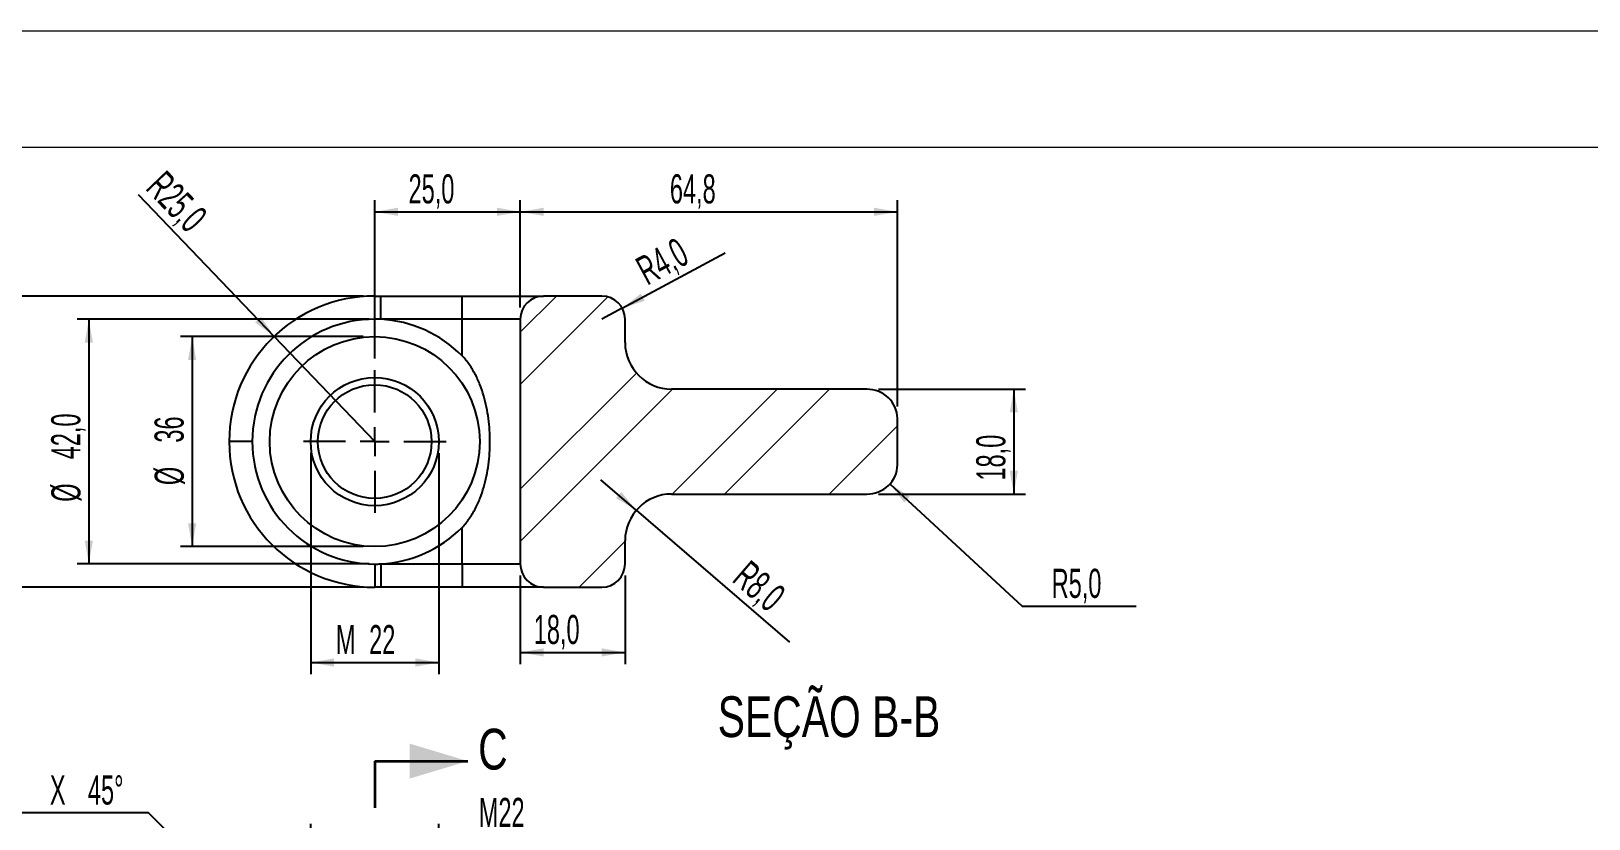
# Model space of a CAD drawing. Header units: millimetres. Extents: x 0 to 840, y 0 to 594.
# Drawn here: x 135 to 402.5, y 458.7 to 594 of the extents above; entities that cross this region are included whole.
import ezdxf

# ---------------------------------------------------------------- set-up
doc = ezdxf.new("R2010")
doc.units = ezdxf.units.MM
doc.header["$LTSCALE"] = 2
doc.linetypes.add('PHANTOM', pattern=[12.7, 6.35, -1.27, 1.27, -1.27, 1.27, -1.27])
doc.layers.add('COTAS', color=7, linetype='Continuous')
doc.styles.add('SLDTEXTSTYLE5', font='TXT', dxfattribs={"width": 0.605})
doc.styles.add('SLDTEXTSTYLE6', font='TXT', dxfattribs={"width": 0.75})
doc.dimstyles.new('SLDDIMSTYLE0', dxfattribs={"dimtxt": 5, "dimasz": 4, "dimexe": 0, "dimexo": 0.0625, "dimgap": 1.25, "dimtad": 1, "dimdec": 1, "dimrnd": 1e-09, "dimzin": 12, "dimdsep": 46, "dimtxsty": 'SLDTEXTSTYLE5', "dimsah": 1, "dimcen": 0.09, "dimadec": 0, "dimazin": 3, "dimtfac": 1, "dimtdec": 3, "dimtofl": 0, "dimtmove": 0, "dimatfit": 3, "dimfxl": 0, "dimfrac": 2, "dimtolj": 1, "dimtzin": 12, "dimarcsym": 0})
doc.dimstyles.new('SLDDIMSTYLE1', dxfattribs={"dimtxt": 5, "dimasz": 4, "dimexe": 0, "dimexo": 0.0625, "dimgap": 1.25, "dimtad": 1, "dimdec": 1, "dimrnd": 1e-09, "dimzin": 12, "dimdsep": 46, "dimtxsty": 'SLDTEXTSTYLE5', "dimsah": 1, "dimcen": 0, "dimadec": 0, "dimazin": 3, "dimtfac": 1, "dimtdec": 3, "dimtofl": 0, "dimtmove": 0, "dimatfit": 3, "dimfxl": 0, "dimfrac": 2, "dimtolj": 1, "dimtzin": 12, "dimarcsym": 0})
doc.dimstyles.new('SLDDIMSTYLE4', dxfattribs={"dimtxt": 5, "dimasz": 4, "dimexe": 0, "dimexo": 0.0625, "dimgap": 1.25, "dimtad": 1, "dimdec": 0, "dimrnd": 1e-09, "dimzin": 12, "dimdsep": 46, "dimtxsty": 'SLDTEXTSTYLE5', "dimsah": 1, "dimcen": 0.09, "dimadec": 0, "dimazin": 3, "dimtfac": 1, "dimtdec": 3, "dimtofl": 0, "dimtmove": 0, "dimatfit": 3, "dimfxl": 0, "dimfrac": 2, "dimtolj": 1, "dimtzin": 12, "dimarcsym": 0})
doc.dimstyles.new('SLDDIMSTYLE5', dxfattribs={"dimtxt": 5, "dimasz": 4, "dimexe": 0, "dimexo": 0.0625, "dimgap": 1.25, "dimtad": 1, "dimdec": 1, "dimrnd": 1e-09, "dimzin": 12, "dimdsep": 46, "dimtxsty": 'SLDTEXTSTYLE5', "dimsah": 1, "dimcen": 0, "dimadec": 0, "dimazin": 3, "dimtfac": 1, "dimtdec": 3, "dimtofl": 0, "dimtmove": 1, "dimatfit": 3, "dimfxl": 0, "dimfrac": 2, "dimtolj": 1, "dimtzin": 12, "dimarcsym": 0})
doc.dimstyles.new('SLDDIMSTYLE6', dxfattribs={"dimtxt": 5, "dimasz": 4, "dimexe": 0, "dimexo": 0.0625, "dimgap": 1.25, "dimtad": 0, "dimtih": 1, "dimtoh": 1, "dimdec": 1, "dimrnd": 1e-09, "dimzin": 12, "dimdsep": 46, "dimtxsty": 'SLDTEXTSTYLE5', "dimsah": 1, "dimcen": 0, "dimadec": 0, "dimazin": 3, "dimtfac": 1, "dimtdec": 3, "dimtofl": 0, "dimtmove": 0, "dimatfit": 3, "dimfxl": 0, "dimfrac": 2, "dimtolj": 1, "dimtzin": 12, "dimarcsym": 0})

# ---------------------------------------------------------------- blocks, each defined once
blk = doc.blocks.new('Bloco2')
at = {"color": 7, "linetype": 'Continuous', "lineweight": 18}
for p, q in [((840.17, 594.13), (0.17, 594.13)), ((821.17, 574.13), (40.17, 574.13))]:
    blk.add_line(p, q, dxfattribs=at)
blk = doc.blocks.new('SW_CHAMFER_DIMENSION_0')
at = {"layer": 'COTAS', "color": 0}
for p, q in [((28.34, 0), (0, 0)), ((47.69, -19.35), (28.34, 0))]:
    blk.add_line(p, q, dxfattribs=at)
blk.add_solid([(47.69, -19.35), (45.35, -16.02), (44.36, -17.01)], dxfattribs=at)
at = {"layer": 'COTAS', "color": 0, "char_height": 5, "attachment_point": 1, "style": 'SLDTEXTSTYLE5'}
for s, insert in [('3,0', (0, 6.45)), ('X', (11.42, 6.45)), ('45°', (17.95, 6.45))]:
    blk.add_mtext(s, dxfattribs=dict(at, insert=insert))
blk = doc.blocks.new('_D_5')
at = {"layer": 'COTAS'}
for p, q in [((183.01, 443.9), (183.01, 457.89)), ((205.01, 443.9), (205.01, 457.89)), ((205.01, 455.89), (183.01, 455.89)), ((205.01, 455.89), (225.24, 455.89))]:
    blk.add_line(p, q, dxfattribs=at)
for points in [[(183.01, 455.89), (187.01, 455.19), (187.01, 456.59)], [(205.01, 455.89), (201.01, 456.59), (201.01, 455.19)]]:
    blk.add_solid(points, dxfattribs=at)
at = {"layer": 'COTAS', "insert": (211.88, 462.34), "char_height": 5, "attachment_point": 1, "style": 'SLDTEXTSTYLE5'}
blk.add_mtext('M22', dxfattribs=at)
blk = doc.blocks.new('_D_18')
at = {"layer": 'COTAS'}
for p, q in [((183.01, 521.52), (183.01, 483.58)), ((205.01, 521.52), (205.01, 483.58)), ((183.01, 485.58), (205.01, 485.58))]:
    blk.add_line(p, q, dxfattribs=at)
for points in [[(183.01, 485.58), (187.01, 484.88), (187.01, 486.28)], [(205.01, 485.58), (201.01, 486.28), (201.01, 484.88)]]:
    blk.add_solid(points, dxfattribs=at)
at = {"layer": 'COTAS', "char_height": 5, "attachment_point": 1, "style": 'SLDTEXTSTYLE5'}
for s, insert in [('M', (187.33, 492.02)), ('22', (193.05, 492.02))]:
    blk.add_mtext(s, dxfattribs=dict(at, insert=insert))
blk = doc.blocks.new('_D_19')
at = {"layer": 'COTAS'}
for p, q in [((194.01, 537.77), (194.01, 564.98)), ((219.01, 546.52), (219.01, 564.98)), ((194.01, 562.98), (219.01, 562.98))]:
    blk.add_line(p, q, dxfattribs=at)
for points in [[(194.01, 562.98), (198.01, 562.28), (198.01, 563.68)], [(219.01, 562.98), (215.01, 563.68), (215.01, 562.28)]]:
    blk.add_solid(points, dxfattribs=at)
at = {"layer": 'COTAS', "insert": (199.82, 569.42), "char_height": 5, "attachment_point": 1, "style": 'SLDTEXTSTYLE5'}
blk.add_mtext('25,0', dxfattribs=at)
blk = doc.blocks.new('_D_20')
at = {"layer": 'COTAS'}
for p, q in [((219.01, 546.52), (219.01, 564.98)), ((283.77, 529.52), (283.77, 564.98)), ((219.01, 562.98), (283.77, 562.98))]:
    blk.add_line(p, q, dxfattribs=at)
for points in [[(219.01, 562.98), (223.01, 562.28), (223.01, 563.68)], [(283.77, 562.98), (279.77, 563.68), (279.77, 562.28)]]:
    blk.add_solid(points, dxfattribs=at)
at = {"layer": 'COTAS', "insert": (244.7, 569.42), "char_height": 5, "attachment_point": 1, "style": 'SLDTEXTSTYLE5'}
blk.add_mtext('64,8', dxfattribs=at)
blk = doc.blocks.new('_D_21')
at = {"layer": 'COTAS'}
for p, q in [((280.52, 532.52), (305.77, 532.52)), ((303.77, 532.52), (303.77, 514.52)), ((280.52, 514.52), (305.77, 514.52))]:
    blk.add_line(p, q, dxfattribs=at)
for points in [[(303.77, 532.52), (303.07, 528.52), (304.47, 528.52)], [(303.77, 514.52), (304.47, 518.52), (303.07, 518.52)]]:
    blk.add_solid(points, dxfattribs=at)
at = {"layer": 'COTAS', "insert": (297.32, 516.83), "char_height": 5, "attachment_point": 1, "rotation": 90, "style": 'SLDTEXTSTYLE5'}
blk.add_mtext('18,0', dxfattribs=at)
blk = doc.blocks.new('_D_22')
at = {"layer": 'COTAS'}
for p, q in [((192.01, 548.52), (127.01, 548.52)), ((129.01, 548.52), (129.01, 498.52)), ((192.01, 498.52), (127.01, 498.52))]:
    blk.add_line(p, q, dxfattribs=at)
for points in [[(129.01, 548.52), (128.31, 544.52), (129.71, 544.52)], [(129.01, 498.52), (129.71, 502.52), (128.31, 502.52)]]:
    blk.add_solid(points, dxfattribs=at)
at = {"layer": 'COTAS', "insert": (122.56, 516.83), "char_height": 5, "attachment_point": 1, "rotation": 90, "style": 'SLDTEXTSTYLE5'}
blk.add_mtext('50,0', dxfattribs=at)
blk = doc.blocks.new('_D_23')
at = {"layer": 'COTAS'}
for p, q in [((192.01, 541.54), (160.65, 541.54)), ((162.65, 541.54), (162.65, 505.49)), ((192.01, 505.49), (160.65, 505.49))]:
    blk.add_line(p, q, dxfattribs=at)
for points in [[(162.65, 541.54), (161.95, 537.54), (163.35, 537.54)], [(162.65, 505.49), (163.35, 509.49), (161.95, 509.49)]]:
    blk.add_solid(points, dxfattribs=at)
at = {"layer": 'COTAS', "char_height": 5, "attachment_point": 1, "rotation": 90, "style": 'SLDTEXTSTYLE5'}
for s, insert in [('36', (156.19, 523.34)), ('%%c', (156.21, 516.05))]:
    blk.add_mtext(s, dxfattribs=dict(at, insert=insert))
blk = doc.blocks.new('_D_24')
at = {"layer": 'COTAS'}
for q in [(153.45, 565.92), (194.01, 523.52)]:
    blk.add_line((176.73, 541.58), q, dxfattribs=at)
blk.add_solid([(176.73, 541.58), (174.47, 544.96), (173.46, 543.99)], dxfattribs=at)
at = {"layer": 'COTAS', "insert": (158.1, 570.37), "char_height": 5, "attachment_point": 1, "rotation": 313.7254, "style": 'SLDTEXTSTYLE5'}
blk.add_mtext('R25,0', dxfattribs=at)
blk = doc.blocks.new('_D_25')
at = {"layer": 'COTAS'}
for p, q in [((219.01, 500.52), (219.01, 485.32)), ((237.01, 500.52), (237.01, 485.32)), ((219.01, 487.32), (237.01, 487.32))]:
    blk.add_line(p, q, dxfattribs=at)
for points in [[(219.01, 487.32), (223.01, 486.62), (223.01, 488.02)], [(237.01, 487.32), (233.01, 488.02), (233.01, 486.62)]]:
    blk.add_solid(points, dxfattribs=at)
at = {"layer": 'COTAS', "insert": (221.32, 493.76), "char_height": 5, "attachment_point": 1, "style": 'SLDTEXTSTYLE5'}
blk.add_mtext('18,0', dxfattribs=at)
blk = doc.blocks.new('_D_26')
at = {"layer": 'COTAS'}
for q in [(232.87, 516.95), (265.25, 489.06)]:
    blk.add_line((238.93, 511.73), q, dxfattribs=at)
blk.add_solid([(238.93, 511.73), (236.36, 514.87), (235.45, 513.81)], dxfattribs=at)
at = {"layer": 'COTAS', "insert": (258.44, 503.4), "char_height": 5, "attachment_point": 1, "rotation": 319.3752, "style": 'SLDTEXTSTYLE5'}
blk.add_mtext('R8,0', dxfattribs=at)
blk = doc.blocks.new('_D_27')
at = {"layer": 'COTAS'}
for p, q in [((282.5, 516.28), (305.19, 495.24)), ((305.19, 495.24), (324.78, 495.24))]:
    blk.add_line(p, q, dxfattribs=at)
blk.add_solid([(282.5, 516.28), (284.96, 513.04), (285.91, 514.07)], dxfattribs=at)
at = {"layer": 'COTAS', "insert": (310.28, 501.68), "char_height": 5, "attachment_point": 1, "style": 'SLDTEXTSTYLE5'}
blk.add_mtext('R5,0', dxfattribs=at)
blk = doc.blocks.new('_D_28')
at = {"layer": 'COTAS'}
for q in [(254.2, 555.96), (233.01, 544.52)]:
    blk.add_line((236.53, 546.42), q, dxfattribs=at)
blk.add_solid([(236.53, 546.42), (240.38, 547.7), (239.71, 548.93)], dxfattribs=at)
at = {"layer": 'COTAS', "insert": (238.42, 554.66), "char_height": 5, "attachment_point": 1, "rotation": 28.3631, "style": 'SLDTEXTSTYLE5'}
blk.add_mtext('R4,0', dxfattribs=at)
blk = doc.blocks.new('_D_29')
at = {"layer": 'COTAS'}
for p, q in [((193.03, 544.52), (142.9, 544.52)), ((144.9, 544.52), (144.9, 502.52)), ((193.03, 502.52), (142.9, 502.52))]:
    blk.add_line(p, q, dxfattribs=at)
for points in [[(144.9, 544.52), (144.2, 540.52), (145.6, 540.52)], [(144.9, 502.52), (145.6, 506.52), (144.2, 506.52)]]:
    blk.add_solid(points, dxfattribs=at)
at = {"layer": 'COTAS', "char_height": 5, "attachment_point": 1, "rotation": 90, "style": 'SLDTEXTSTYLE5'}
for s, insert in [('42,0', (138.44, 520.48)), ('%%c', (138.46, 513.19))]:
    blk.add_mtext(s, dxfattribs=dict(at, insert=insert))
blk = doc.blocks.new('SW_CENTERMARKSYMBOL_5')
at = {"layer": 'COTAS', "color": 0}
for p, q in [((0, 5), (0, 12.25)), ((-5, 0), (-12.25, 0)), ((0, 0), (-2.5, 0)), ((0, 0), (0, 2.5)), ((0, 0), (0, -2.5)), ((0, 0), (2.5, 0)), ((5, 0), (12.25, 0)), ((0, -5), (0, -12.25))]:
    blk.add_line(p, q, dxfattribs=at)

msp = doc.modelspace()

# ---------------------------------------------------------------- hatches: boundary and pattern name
at = {"layer": 'COTAS', "linetype": 'Continuous', "lineweight": 18}
h = msp.add_hatch(dxfattribs=at)
h.set_pattern_fill('ANSI32', color=256, scale=2, angle=3e-322, style=0)
edge = h.paths.add_edge_path(flags=0)
edge.add_ellipse((278.518, 527.517), major_axis=(5.25, 0), ratio=0.9524241, start_angle=360, end_angle=450)
edge.add_line((278.518, 532.517), (245.006, 532.517))
edge.add_arc((245.006, 540.517), 8, 180, 270, ccw=False)
edge.add_line((237.006, 540.517), (237.006, 544.517))
edge.add_arc((233.006, 544.517), 4, 0, 90)
edge.add_line((233.006, 548.517), (223.006, 548.517))
edge.add_arc((223.006, 544.517), 4, 90, 180)
edge.add_line((219.006, 544.517), (219.006, 502.517))
edge.add_arc((223.006, 502.517), 4, 180, 270)
edge.add_line((223.006, 498.517), (233.006, 498.517))
edge.add_arc((233.006, 502.517), 4, 270, 360)
edge.add_line((237.006, 502.517), (237.006, 506.517))
edge.add_arc((245.006, 506.517), 8, 90, 180, ccw=False)
edge.add_line((245.006, 514.517), (278.518, 514.517))
edge.add_ellipse((278.518, 519.517), major_axis=(-5.25, 0), ratio=0.9524241, start_angle=90, end_angle=180)
edge.add_line((283.767, 519.517), (283.767, 527.517))

# ---------------------------------------------------------------- linework, layer by layer
at = {"color": 7, "linetype": 'Continuous', "lineweight": 25}
for p, q in [((194.006, 544.542), (194.006, 548.517)), ((194.006, 548.517), (195.033, 548.517)), ((195.033, 544.517), (195.033, 548.517)), ((195.033, 548.517), (209.006, 548.517)), ((209.006, 544.517), (209.006, 548.517)), ((209.006, 548.517), (223.006, 548.517)), ((233.006, 548.517), (223.006, 548.517)), ((209.006, 544.517), (195.033, 544.517)), ((209.006, 538.25), (209.006, 544.517)), ((219.006, 544.517), (209.006, 544.517)), ((219.006, 544.517), (219.006, 502.517)), ((237.006, 540.517), (237.006, 544.517)), ((278.518, 532.517), (245.006, 532.517)), ((283.767, 519.517), (283.767, 527.517)), ((172.981, 523.517), (169.006, 523.517)), ((245.006, 514.517), (278.518, 514.517)), ((209.006, 502.517), (209.006, 508.784)), ((237.006, 502.517), (237.006, 506.517)), ((194.006, 502.492), (194.006, 498.517)), ((195.033, 502.517), (195.033, 498.517)), ((195.033, 502.517), (209.006, 502.517)), ((209.006, 502.517), (219.006, 502.517)), ((209.006, 502.517), (209.006, 498.517)), ((195.033, 498.517), (194.006, 498.517)), ((209.006, 498.517), (195.033, 498.517)), ((223.006, 498.517), (209.006, 498.517)), ((223.006, 498.517), (233.006, 498.517))]:
    msp.add_line(p, q, dxfattribs=at)
at = {"color": 7, "linetype": 'PHANTOM', "lineweight": 35}
msp.add_line((194.006, 468.657), (194.006, 460.657), dxfattribs=at)
at = {"color": 7, "linetype": 'Continuous', "lineweight": 35}
msp.add_line((194.006, 468.657), (210.006, 468.657), dxfattribs=at)
at = {"color": 7, "linetype": 'Continuous', "lineweight": 25}
for radius in [18.025, 9.75]:
    msp.add_circle((194.006, 523.517), radius, dxfattribs=at)
for centre, radius, start, end in [((194.006, 523.517), 25, 90, 180), ((223.006, 544.517), 4, 90, 180), ((233.006, 544.517), 4, 0, 90), ((194.006, 523.517), 21.025, 90, 180), ((194.006, 523.517), 21.025, 87.20155, 90), ((194.006, 523.517), 21.025, 44.485, 87.20155), ((245.006, 540.517), 8, 180, 270), ((194.006, 523.517), 25, 180, 270), ((194.006, 523.517), 21.025, 180, 270), ((245.006, 506.517), 8, 90, 180), ((194.006, 523.517), 21.025, 272.79845, 315.515), ((194.006, 523.517), 21.025, 270, 272.79845), ((223.006, 502.517), 4, 180, 270), ((233.006, 502.517), 4, 270, 0)]:
    msp.add_arc(centre, radius, start, end, dxfattribs=at)
for centre, major_axis, start_param, end_param in [((278.518, 527.517), (5.25, 0), 0, 1.5707963), ((278.518, 519.517), (-5.25, 0), 1.5707963, 3.1415927)]:
    msp.add_ellipse(centre, major_axis=major_axis, ratio=0.9524241, start_param=start_param, end_param=end_param, dxfattribs=at)
msp.add_open_spline([(209.006, 508.784), (209.479, 509.266), (209.895, 509.781), (210.648, 510.861), (210.984, 511.426), (211.592, 512.596), (211.865, 513.205), (212.346, 514.434), (212.555, 515.057), (213.105, 516.946), (213.368, 518.234), (213.632, 520.205), (213.697, 520.869), (213.784, 522.192), (213.805, 522.853), (213.805, 524.833), (213.721, 526.149), (213.46, 528.119), (213.349, 528.777), (213.081, 530.071), (212.923, 530.71), (212.557, 531.971), (212.348, 532.593), (211.869, 533.818), (211.599, 534.423), (210.987, 535.602), (210.65, 536.17), (209.895, 537.253), (209.478, 537.769), (209.006, 538.25)], degree=3, knots=[0, 0, 0, 0, 0.0625, 0.0625, 0.125, 0.125, 0.1875, 0.1875, 0.25, 0.25, 0.375, 0.375, 0.4375, 0.4375, 0.5, 0.5, 0.625, 0.625, 0.6875, 0.6875, 0.75, 0.75, 0.8125, 0.8125, 0.875, 0.875, 0.9375, 0.9375, 1, 1, 1, 1], dxfattribs=at)
at = {"color": 7, "linetype": 'Continuous', "lineweight": 35}
msp.add_solid([(210.006, 468.657), (200.006, 471.657), (200.006, 465.657)], dxfattribs=at)
at = {"layer": 'COTAS'}
msp.add_circle((194.006, 523.517), 11, dxfattribs=at)

# ---------------------------------------------------------------- block references
for name, p in [('Bloco2', (-0.166, -0.128)), ('SW_CENTERMARKSYMBOL_5', (194.006, 523.517)), ('SW_CHAMFER_DIMENSION_0', (126.794, 459.744))]:
    msp.add_blockref(name, p, dxfattribs=at)

# ---------------------------------------------------------------- texts
at = {"color": 7, "linetype": 'Continuous', "insert": (211.772, 474.21), "char_height": 7, "attachment_point": 1, "style": 'SLDTEXTSTYLE6'}
msp.add_mtext('C', dxfattribs=at)
at = {"layer": 'COTAS', "insert": (272.027, 479.779), "char_height": 7, "attachment_point": 2, "style": 'SLDTEXTSTYLE6'}
msp.add_mtext('SEÇÃO B-B', dxfattribs=at)

# ---------------------------------------------------------------- dimensions: what is measured, and where the dimension line sits
at = {"layer": 'COTAS'}
for center, mpoint, dimstyle, picture, middle in [((194.006, 523.517), (176.726, 541.583), 'SLDDIMSTYLE1', '_D_24', (159.679, 559.407)), ((233.006, 544.517), (236.526, 546.417), 'SLDDIMSTYLE1', '_D_28', (248.183, 552.71)), ((245.006, 506.517), (238.934, 511.726), 'SLDDIMSTYLE5', '_D_26', (260.063, 493.6))]:
    dim = msp.add_radius_dim(center=center, mpoint=mpoint, dimstyle=dimstyle, dxfattribs=at)
    dim.commit()
    dim.dimension.update_dxf_attribs({"geometry": picture, "text_midpoint": middle, "dimtype": 164})
for base, p1, p2, angle, picture, middle in [((219.006, 562.978), (194.006, 535.767), (219.006, 544.517), 0, '_D_19', (206.506, 562.978)), ((283.767, 562.978), (219.006, 544.517), (283.767, 527.517), 0, '_D_20', (251.387, 562.978)), ((129.006, 498.517), (194.006, 548.517), (194.006, 498.517), 90, '_D_22', (129.006, 523.517)), ((303.767, 514.517), (278.518, 532.517), (278.518, 514.517), 90, '_D_21', (303.767, 523.517)), ((237.006, 487.316), (219.006, 502.517), (237.006, 502.517), 0, '_D_25', (228.006, 487.316))]:
    dim = msp.add_linear_dim(base=base, p1=p1, p2=p2, angle=angle, dimstyle='SLDDIMSTYLE0', dxfattribs=at)
    dim.commit()
    dim.dimension.update_dxf_attribs({"geometry": picture, "text_midpoint": middle, "dimtype": 160})
for base, p1, p2, dimstyle, picture, middle in [((144.904, 502.517), (195.033, 544.517), (195.033, 502.517), 'SLDDIMSTYLE0', '_D_29', (144.904, 523.517)), ((162.654, 505.492), (194.006, 541.542), (194.006, 505.492), 'SLDDIMSTYLE4', '_D_23', (162.654, 523.517))]:
    dim = msp.add_linear_dim(base=base, p1=p1, p2=p2, angle=90, text='%%c<>', dimstyle=dimstyle, dxfattribs=at)
    dim.commit()
    dim.dimension.update_dxf_attribs({"geometry": picture, "text_midpoint": middle, "dimtype": 160})
for base, p1, p2, text, dimstyle, picture, middle in [((205.006, 485.579), (183.006, 523.517), (205.006, 523.517), 'M<>', 'SLDDIMSTYLE4', '_D_18', (194.006, 485.579)), ((183.006, 455.894), (205.006, 441.897), (183.006, 441.897), 'M22', 'SLDDIMSTYLE0', '_D_5', (218.559, 455.894))]:
    dim = msp.add_linear_dim(base=base, p1=p1, p2=p2, text=text, dimstyle=dimstyle, dxfattribs=at)
    dim.commit()
    dim.dimension.update_dxf_attribs({"geometry": picture, "text_midpoint": middle, "dimtype": 160})
dim = msp.add_radius_dim(center=(279.005, 519.517), mpoint=(282.5, 516.277), text=' <>', dimstyle='SLDDIMSTYLE6', dxfattribs=at)
dim.commit()
dim.dimension.update_dxf_attribs({"geometry": '_D_27', "text_midpoint": (316.576, 499.076), "dimtype": 164})

doc.saveas('drawing.dxf')
